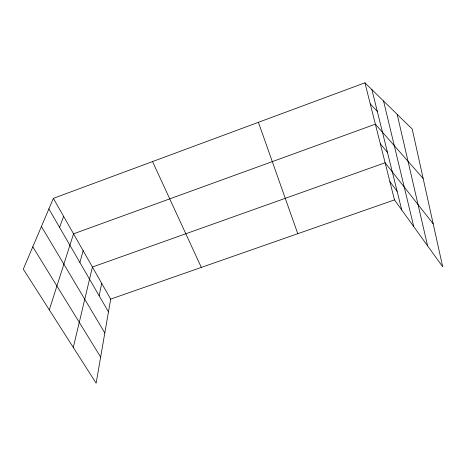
<?xml version="1.0" encoding="UTF-8"?>
<svg xmlns="http://www.w3.org/2000/svg" width="466" height="466" viewBox="0 0 466 466"><rect width="100%" height="100%" fill="white"/><g stroke="black" fill="none" stroke-linecap="round" stroke-linejoin="round"><path stroke-width="0.7" d="M53.369 198.353L110.669 299.108L96.13 383.186L23.3 269.15L53.369 198.353L364.936 82.814L412.212 129.035L442.7 266.808L394.481 199.891L364.936 82.814M99.159 295.799L101.699 283.334M73.296 347.432L92.431 267.035L385.108 162.756L433.194 223.843M79.89 262.486L83.14 250.702M49.309 309.878L73.541 233.827L375.369 124.172L423.157 178.484M59.578 227.385L63.621 216.387M110.669 299.108L394.481 199.891M370.243 103.86L377.279 111.322M380.32 143.79L387.467 152.411M389.873 181.641L397.102 191.264M32.783 246.817L100.65 357.061M41.422 226.482L104.815 332.957M48.883 208.908L108.462 311.876M152.539 161.574L201.324 267.414M258.409 122.319L297.768 233.699M371.903 89.623L401.739 209.968M383.57 101.029L413.767 226.662M397.166 114.321L427.607 245.867"/></g></svg>
